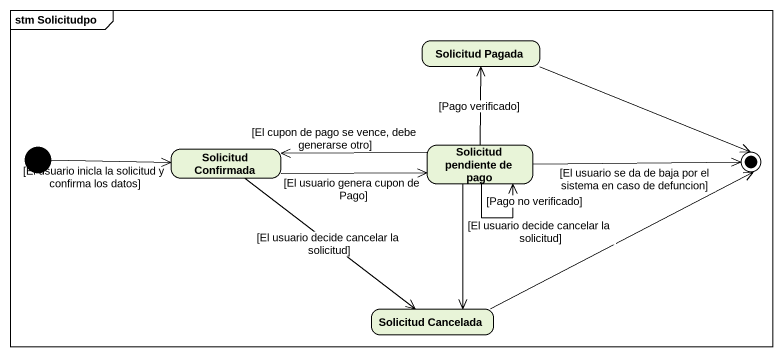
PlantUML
@startuml
mainframe stm Solicitudpo
hide empty description
state "Solicitud Pagada" as Solicitud_Pagada
state "Solicitud pendiente de pago" as Solicitud_pendiente_de_pago
state "Solicitud Confirmada" as Solicitud_Confirmada
state "Solicitud Cancelada" as Solicitud_Cancelada
[*] -right-> Solicitud_Confirmada : [El usuario inicla la solicitud y confirma los datos]
Solicitud_pendiente_de_pago -up-> Solicitud_Pagada : [Pago verificado]
Solicitud_pendiente_de_pago --> Solicitud_pendiente_de_pago : [Pago no verificado]
Solicitud_pendiente_de_pago -left-> Solicitud_Confirmada : [El cupon de pago se vence, debe generarse otro]
Solicitud_pendiente_de_pago --> Solicitud_Cancelada : [El usuario decide cancelar la solicitud]
Solicitud_Confirmada -right-> Solicitud_pendiente_de_pago : [El usuario genera cupon de Pago]
Solicitud_Confirmada --> Solicitud_Cancelada : [El usuario decide cancelar la solicitud]
Solicitud_Pagada -right-> [*]
Solicitud_pendiente_de_pago -right-> [*] : [El usuario se da de baja por el sistema en caso de defuncion]
Solicitud_Cancelada -right-> [*]
@enduml
